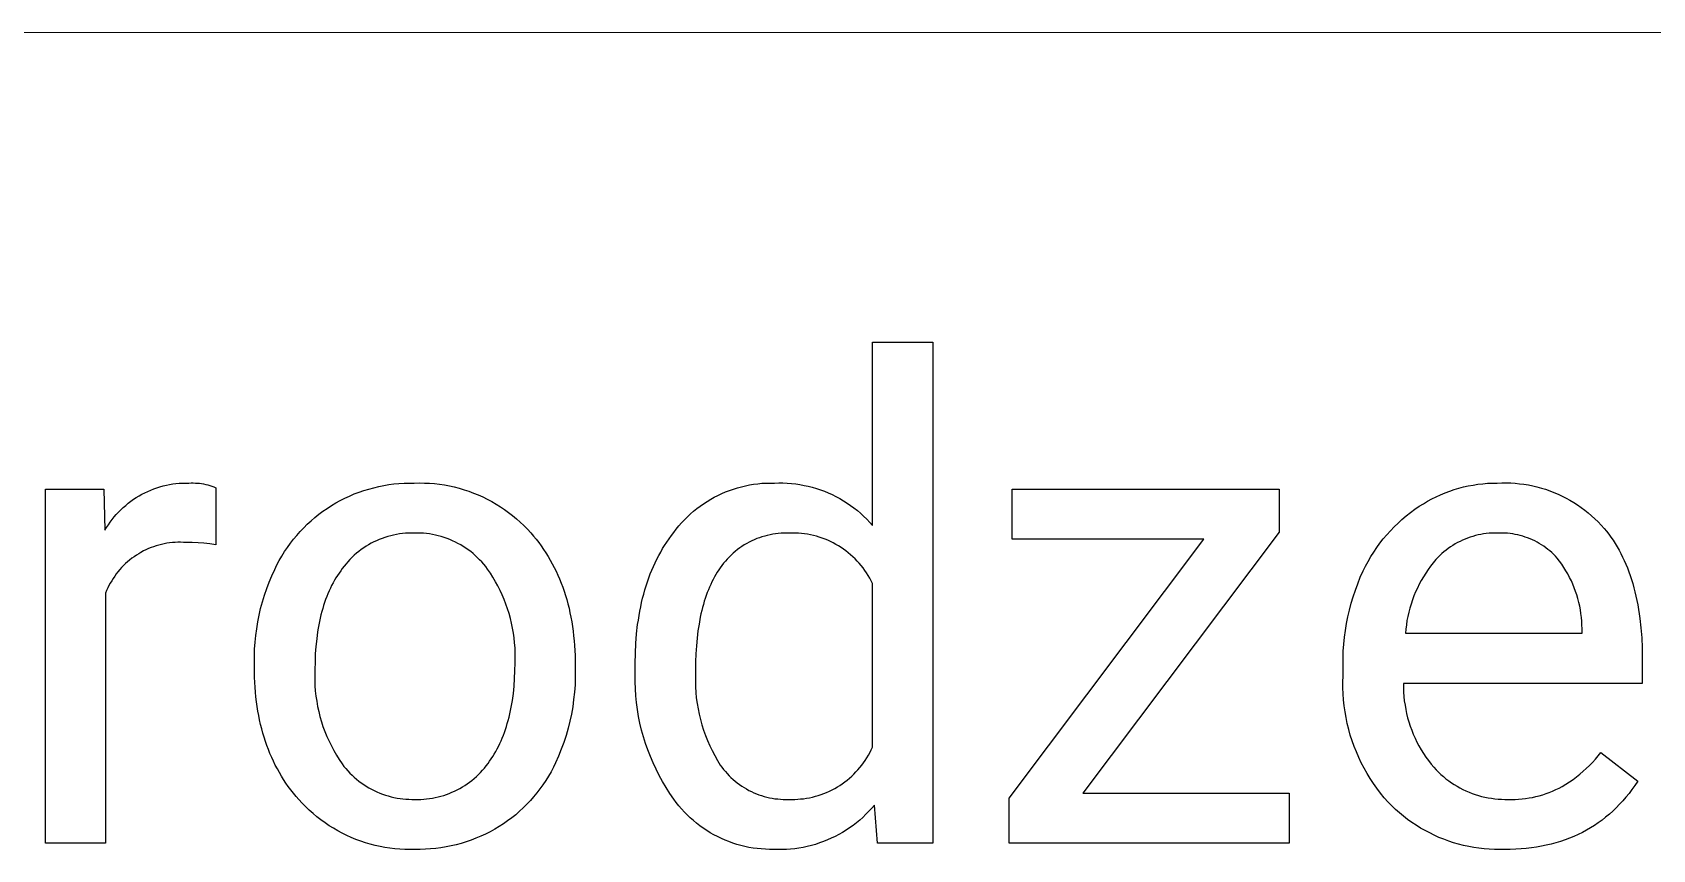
# Model space of a CAD drawing. Header units: millimetres. Extents: x -1519 to 3497, y -297 to 3208.
# Drawn here: x 1895.7 to 2014, y -76 to -16.4 of the extents above; entities that cross this region are included whole.
import ezdxf

# ---------------------------------------------------------------- set-up
doc = ezdxf.new("R2010")
doc.units = ezdxf.units.MM
doc.header["$MEASUREMENT"] = 0
doc.layers.add('Domyślny', color=7, linetype='Continuous', true_color=0x000000)

msp = doc.modelspace()

# ---------------------------------------------------------------- linework, layer by layer
at = {"layer": 'Domyślny', "color": 18, "lineweight": 15, "true_color": 0x000000}
msp.add_line((1601.48, -16.36), (3497.13, -16.36), dxfattribs=at)
at = {"layer": 'Domyślny'}
for p, q in [((1957.04, -52.35), (1957.04, -38.96)), ((1957.04, -38.96), (1961.44, -38.96)), ((1961.44, -38.96), (1961.44, -75.54)), ((1904.6, -49.68), (1904.83, -49.6)), ((1904.83, -49.6), (1905.05, -49.52)), ((1905.05, -49.52), (1905.28, -49.46)), ((1905.28, -49.46), (1905.52, -49.41)), ((1905.52, -49.41), (1905.75, -49.36)), ((1905.75, -49.36), (1905.99, -49.32)), ((1905.99, -49.32), (1906.22, -49.29)), ((1906.22, -49.29), (1906.46, -49.27)), ((1906.46, -49.27), (1906.7, -49.25)), ((1906.7, -49.25), (1906.94, -49.25)), ((1906.94, -49.25), (1907.17, -49.25)), ((1907.17, -49.25), (1907.33, -49.24)), ((1907.33, -49.24), (1907.48, -49.24)), ((1907.48, -49.24), (1907.64, -49.25)), ((1907.64, -49.25), (1907.79, -49.26)), ((1907.79, -49.26), (1907.94, -49.27)), ((1907.94, -49.27), (1908.09, -49.29)), ((1908.09, -49.29), (1908.24, -49.32)), ((1908.24, -49.32), (1908.4, -49.35)), ((1908.4, -49.35), (1908.54, -49.39)), ((1908.54, -49.39), (1908.69, -49.43)), ((1908.69, -49.43), (1908.84, -49.48)), ((1908.84, -49.48), (1908.98, -49.53)), ((1908.98, -49.53), (1909.13, -49.59)), ((1909.13, -49.59), (1909.13, -53.76)), ((1920.29, -49.69), (1920.65, -49.59)), ((1920.65, -49.59), (1921.02, -49.51)), ((1921.02, -49.51), (1921.38, -49.43)), ((1921.38, -49.43), (1921.75, -49.37)), ((1921.75, -49.37), (1922.12, -49.32)), ((1922.12, -49.32), (1922.49, -49.28)), ((1922.49, -49.28), (1922.87, -49.26)), ((1922.87, -49.26), (1923.24, -49.25)), ((1923.24, -49.25), (1923.61, -49.25)), ((1923.61, -49.25), (1923.98, -49.24)), ((1923.98, -49.24), (1924.35, -49.25)), ((1924.35, -49.25), (1924.72, -49.26)), ((1924.72, -49.26), (1925.08, -49.29)), ((1925.08, -49.29), (1925.45, -49.34)), ((1925.45, -49.34), (1925.81, -49.39)), ((1925.81, -49.39), (1926.17, -49.46)), ((1926.17, -49.46), (1926.53, -49.54)), ((1926.53, -49.54), (1926.89, -49.63)), ((1926.89, -49.63), (1927.24, -49.74)), ((1946.9, -49.69), (1947.19, -49.6)), ((1947.19, -49.6), (1947.48, -49.52)), ((1947.48, -49.52), (1947.78, -49.45)), ((1947.78, -49.45), (1948.07, -49.39)), ((1948.07, -49.39), (1948.37, -49.34)), ((1948.37, -49.34), (1948.67, -49.3)), ((1948.67, -49.3), (1948.98, -49.27)), ((1948.98, -49.27), (1949.28, -49.25)), ((1949.28, -49.25), (1949.58, -49.25)), ((1949.58, -49.25), (1949.89, -49.25)), ((1949.89, -49.25), (1950.2, -49.24)), ((1950.2, -49.24), (1950.51, -49.24)), ((1950.51, -49.24), (1950.82, -49.25)), ((1950.82, -49.25), (1951.13, -49.28)), ((1951.13, -49.28), (1951.44, -49.31)), ((1951.44, -49.31), (1951.74, -49.36)), ((1951.74, -49.36), (1952.05, -49.42)), ((1952.05, -49.42), (1952.35, -49.48)), ((1952.35, -49.48), (1952.65, -49.56)), ((1952.65, -49.56), (1952.95, -49.65)), ((1952.95, -49.65), (1953.25, -49.75)), ((1999.49, -49.73), (1999.83, -49.63)), ((1999.83, -49.63), (2000.17, -49.54)), ((2000.17, -49.54), (2000.52, -49.46)), ((2000.52, -49.46), (2000.87, -49.4)), ((2000.87, -49.4), (2001.22, -49.34)), ((2001.22, -49.34), (2001.57, -49.3)), ((2001.57, -49.3), (2001.92, -49.27)), ((2001.92, -49.27), (2002.28, -49.25)), ((2002.28, -49.25), (2002.63, -49.25)), ((2002.63, -49.25), (2002.96, -49.24)), ((2002.96, -49.24), (2003.28, -49.23)), ((2003.28, -49.23), (2003.61, -49.24)), ((2003.61, -49.24), (2003.93, -49.26)), ((2003.93, -49.26), (2004.25, -49.3)), ((2004.25, -49.3), (2004.58, -49.34)), ((2004.58, -49.34), (2004.9, -49.39)), ((2004.9, -49.39), (2005.22, -49.46)), ((2005.22, -49.46), (2005.53, -49.53)), ((2005.53, -49.53), (2005.85, -49.62)), ((2005.85, -49.62), (2006.16, -49.71)), ((1896.69, -75.54), (1896.69, -49.7)), ((1896.69, -49.7), (1900.97, -49.7)), ((1900.97, -49.7), (1901.04, -52.7)), ((1902.56, -50.88), (1902.74, -50.73)), ((1902.74, -50.73), (1902.93, -50.58)), ((1902.93, -50.58), (1903.12, -50.44)), ((1903.12, -50.44), (1903.32, -50.31)), ((1903.32, -50.31), (1903.53, -50.19)), ((1903.53, -50.19), (1903.73, -50.07)), ((1903.73, -50.07), (1903.95, -49.96)), ((1903.95, -49.96), (1904.16, -49.86)), ((1904.16, -49.86), (1904.38, -49.76)), ((1904.38, -49.76), (1904.6, -49.68)), ((1917.56, -50.89), (1917.88, -50.7)), ((1917.88, -50.7), (1918.21, -50.52)), ((1918.21, -50.52), (1918.55, -50.36)), ((1918.55, -50.36), (1918.89, -50.2)), ((1918.89, -50.2), (1919.23, -50.05)), ((1919.23, -50.05), (1919.58, -49.92)), ((1919.58, -49.92), (1919.93, -49.8)), ((1919.93, -49.8), (1920.29, -49.69)), ((1927.24, -49.74), (1927.59, -49.85)), ((1927.59, -49.85), (1927.93, -49.98)), ((1927.93, -49.98), (1928.27, -50.12)), ((1928.27, -50.12), (1928.61, -50.27)), ((1928.61, -50.27), (1928.94, -50.43)), ((1928.94, -50.43), (1929.26, -50.6)), ((1929.26, -50.6), (1929.58, -50.79)), ((1929.58, -50.79), (1929.89, -50.98)), ((1944.47, -50.94), (1944.72, -50.76)), ((1944.72, -50.76), (1944.98, -50.6)), ((1944.98, -50.6), (1945.24, -50.44)), ((1945.24, -50.44), (1945.5, -50.29)), ((1945.5, -50.29), (1945.77, -50.15)), ((1945.77, -50.15), (1946.05, -50.02)), ((1946.05, -50.02), (1946.33, -49.9)), ((1946.33, -49.9), (1946.61, -49.79)), ((1946.61, -49.79), (1946.9, -49.69)), ((1953.25, -49.75), (1953.54, -49.85)), ((1953.54, -49.85), (1953.82, -49.97)), ((1953.82, -49.97), (1954.11, -50.1)), ((1954.11, -50.1), (1954.38, -50.24)), ((1954.38, -50.24), (1954.66, -50.39)), ((1954.66, -50.39), (1954.92, -50.54)), ((1954.92, -50.54), (1955.19, -50.71)), ((1955.19, -50.71), (1955.44, -50.89)), ((1967.23, -53.36), (1967.23, -49.7)), ((1967.23, -49.7), (1986.73, -49.7)), ((1986.73, -49.7), (1986.73, -52.84)), ((1996.94, -50.95), (1997.24, -50.76)), ((1997.24, -50.76), (1997.55, -50.58)), ((1997.55, -50.58), (1997.86, -50.41)), ((1997.86, -50.41), (1998.17, -50.25)), ((1998.17, -50.25), (1998.5, -50.11)), ((1998.5, -50.11), (1998.82, -49.97)), ((1998.82, -49.97), (1999.16, -49.84)), ((1999.16, -49.84), (1999.49, -49.73)), ((2006.16, -49.71), (2006.46, -49.82)), ((2006.46, -49.82), (2006.77, -49.94)), ((2006.77, -49.94), (2007.07, -50.06)), ((2007.07, -50.06), (2007.36, -50.2)), ((2007.36, -50.2), (2007.65, -50.35)), ((2007.65, -50.35), (2007.93, -50.5)), ((2007.93, -50.5), (2008.21, -50.67)), ((2008.21, -50.67), (2008.49, -50.85)), ((1901.43, -52.1), (1901.57, -51.91)), ((1901.57, -51.91), (1901.72, -51.72)), ((1901.72, -51.72), (1901.87, -51.54)), ((1901.87, -51.54), (1902.04, -51.37)), ((1902.04, -51.37), (1902.2, -51.2)), ((1902.2, -51.2), (1902.38, -51.03)), ((1902.38, -51.03), (1902.56, -50.88)), ((1915.8, -52.26), (1916.08, -52.01)), ((1916.08, -52.01), (1916.36, -51.77)), ((1916.36, -51.77), (1916.65, -51.53)), ((1916.65, -51.53), (1916.95, -51.31)), ((1916.95, -51.31), (1917.25, -51.1)), ((1917.25, -51.1), (1917.56, -50.89)), ((1929.89, -50.98), (1930.2, -51.19)), ((1930.2, -51.19), (1930.49, -51.4)), ((1930.49, -51.4), (1930.78, -51.63)), ((1930.78, -51.63), (1931.07, -51.86)), ((1931.07, -51.86), (1931.34, -52.11)), ((1943.12, -52.15), (1943.32, -51.93)), ((1943.32, -51.93), (1943.54, -51.72)), ((1943.54, -51.72), (1943.76, -51.51)), ((1943.76, -51.51), (1943.99, -51.31)), ((1943.99, -51.31), (1944.23, -51.12)), ((1944.23, -51.12), (1944.47, -50.94)), ((1955.44, -50.89), (1955.69, -51.07)), ((1955.69, -51.07), (1955.94, -51.26)), ((1955.94, -51.26), (1956.17, -51.46)), ((1956.17, -51.46), (1956.4, -51.67)), ((1956.4, -51.67), (1956.62, -51.89)), ((1956.62, -51.89), (1956.84, -52.12)), ((1995.39, -52.17), (1995.68, -51.91)), ((1995.68, -51.91), (1995.98, -51.65)), ((1995.98, -51.65), (1996.29, -51.41)), ((1996.29, -51.41), (1996.61, -51.17)), ((1996.61, -51.17), (1996.94, -50.95)), ((2008.49, -50.85), (2008.75, -51.03)), ((2008.75, -51.03), (2009.02, -51.22)), ((2009.02, -51.22), (2009.27, -51.43)), ((2009.27, -51.43), (2009.52, -51.64)), ((2009.52, -51.64), (2009.76, -51.86)), ((2009.76, -51.86), (2009.99, -52.08)), ((1901.04, -52.7), (1901.16, -52.5)), ((1901.16, -52.5), (1901.29, -52.3)), ((1901.29, -52.3), (1901.43, -52.1)), ((1914.8, -53.36), (1915.04, -53.07)), ((1915.04, -53.07), (1915.28, -52.79)), ((1915.28, -52.79), (1915.54, -52.52)), ((1915.54, -52.52), (1915.8, -52.26)), ((1921.68, -53.16), (1921.47, -53.22)), ((1921.89, -53.1), (1921.68, -53.16)), ((1922.1, -53.05), (1921.89, -53.1)), ((1922.31, -53.01), (1922.1, -53.05)), ((1922.53, -52.97), (1922.31, -53.01)), ((1922.74, -52.94), (1922.53, -52.97)), ((1922.96, -52.92), (1922.74, -52.94)), ((1923.18, -52.91), (1922.96, -52.92)), ((1923.4, -52.9), (1923.18, -52.91)), ((1923.61, -52.91), (1923.4, -52.9)), ((1923.83, -52.9), (1923.61, -52.91)), ((1924.05, -52.91), (1923.83, -52.9)), ((1924.28, -52.92), (1924.05, -52.91)), ((1924.5, -52.94), (1924.28, -52.92)), ((1924.71, -52.97), (1924.5, -52.94)), ((1924.93, -53.01), (1924.71, -52.97)), ((1925.15, -53.05), (1924.93, -53.01)), ((1925.36, -53.1), (1925.15, -53.05)), ((1925.58, -53.16), (1925.36, -53.1)), ((1925.79, -53.22), (1925.58, -53.16)), ((1931.34, -52.11), (1931.61, -52.36)), ((1931.61, -52.36), (1931.86, -52.62)), ((1931.86, -52.62), (1932.11, -52.89)), ((1932.11, -52.89), (1932.31, -53.12)), ((1932.31, -53.12), (1932.51, -53.36)), ((1942.2, -53.32), (1942.37, -53.09)), ((1942.37, -53.09), (1942.54, -52.86)), ((1942.54, -52.86), (1942.72, -52.62)), ((1942.72, -52.62), (1942.92, -52.38)), ((1942.92, -52.38), (1943.12, -52.15)), ((1948.98, -53.18), (1948.79, -53.24)), ((1949.18, -53.12), (1948.98, -53.18)), ((1949.37, -53.07), (1949.18, -53.12)), ((1949.57, -53.02), (1949.37, -53.07)), ((1949.77, -52.98), (1949.57, -53.02)), ((1949.97, -52.95), (1949.77, -52.98)), ((1950.17, -52.93), (1949.97, -52.95)), ((1950.37, -52.91), (1950.17, -52.93)), ((1950.58, -52.9), (1950.37, -52.91)), ((1950.78, -52.9), (1950.58, -52.9)), ((1950.98, -52.91), (1950.78, -52.9)), ((1951.2, -52.9), (1950.98, -52.91)), ((1951.42, -52.9), (1951.2, -52.9)), ((1951.64, -52.92), (1951.42, -52.9)), ((1951.86, -52.93), (1951.64, -52.92)), ((1952.08, -52.96), (1951.86, -52.93)), ((1952.3, -52.99), (1952.08, -52.96)), ((1952.52, -53.03), (1952.3, -52.99)), ((1952.73, -53.08), (1952.52, -53.03)), ((1952.95, -53.14), (1952.73, -53.08)), ((1953.16, -53.2), (1952.95, -53.14)), ((1956.84, -52.12), (1957.04, -52.35)), ((1986.73, -52.84), (1972.39, -71.88)), ((1994.31, -53.33), (1994.57, -53.03)), ((1994.57, -53.03), (1994.83, -52.73)), ((1994.83, -52.73), (1995.1, -52.45)), ((1995.1, -52.45), (1995.39, -52.17)), ((2000.85, -53.15), (2000.66, -53.21)), ((2001.04, -53.09), (2000.85, -53.15)), ((2001.24, -53.04), (2001.04, -53.09)), ((2001.44, -53), (2001.24, -53.04)), ((2001.63, -52.97), (2001.44, -53)), ((2001.83, -52.94), (2001.63, -52.97)), ((2002.03, -52.92), (2001.83, -52.94)), ((2002.23, -52.91), (2002.03, -52.92)), ((2002.43, -52.9), (2002.23, -52.91)), ((2002.63, -52.91), (2002.43, -52.9)), ((2002.82, -52.9), (2002.63, -52.91)), ((2003.01, -52.9), (2002.82, -52.9)), ((2003.2, -52.91), (2003.01, -52.9)), ((2003.39, -52.92), (2003.2, -52.91)), ((2003.57, -52.94), (2003.39, -52.92)), ((2003.76, -52.97), (2003.57, -52.94)), ((2003.95, -53), (2003.76, -52.97)), ((2004.13, -53.04), (2003.95, -53)), ((2004.31, -53.09), (2004.13, -53.04)), ((2004.49, -53.14), (2004.31, -53.09)), ((2004.67, -53.19), (2004.49, -53.14)), ((2004.85, -53.26), (2004.67, -53.19)), ((2009.99, -52.08), (2010.22, -52.32)), ((2010.22, -52.32), (2010.43, -52.56)), ((2010.43, -52.56), (2010.6, -52.77)), ((2010.6, -52.77), (2010.77, -52.99)), ((2010.77, -52.99), (2010.93, -53.21)), ((1903.67, -54.31), (1903.5, -54.41)), ((1903.85, -54.21), (1903.67, -54.31)), ((1904.03, -54.12), (1903.85, -54.21)), ((1904.21, -54.04), (1904.03, -54.12)), ((1904.4, -53.96), (1904.21, -54.04)), ((1904.59, -53.9), (1904.4, -53.96)), ((1904.78, -53.83), (1904.59, -53.9)), ((1904.97, -53.78), (1904.78, -53.83)), ((1905.17, -53.73), (1904.97, -53.78)), ((1905.36, -53.68), (1905.17, -53.73)), ((1905.56, -53.65), (1905.36, -53.68)), ((1905.76, -53.62), (1905.56, -53.65)), ((1905.96, -53.6), (1905.76, -53.62)), ((1906.16, -53.58), (1905.96, -53.6)), ((1906.36, -53.57), (1906.16, -53.58)), ((1906.56, -53.57), (1906.36, -53.57)), ((1906.76, -53.58), (1906.56, -53.57)), ((1906.96, -53.59), (1906.76, -53.58)), ((1907.4, -53.6), (1906.96, -53.59)), ((1907.83, -53.61), (1907.4, -53.6)), ((1908.26, -53.65), (1907.83, -53.61)), ((1908.69, -53.7), (1908.26, -53.65)), ((1909.13, -53.76), (1908.69, -53.7)), ((1913.95, -54.58), (1914.15, -54.26)), ((1914.15, -54.26), (1914.35, -53.96)), ((1914.35, -53.96), (1914.57, -53.65)), ((1914.57, -53.65), (1914.8, -53.36)), ((1919.57, -54.25), (1919.4, -54.38)), ((1919.74, -54.11), (1919.57, -54.25)), ((1919.92, -53.99), (1919.74, -54.11)), ((1920.1, -53.87), (1919.92, -53.99)), ((1920.28, -53.76), (1920.1, -53.87)), ((1920.47, -53.65), (1920.28, -53.76)), ((1920.67, -53.55), (1920.47, -53.65)), ((1920.86, -53.46), (1920.67, -53.55)), ((1921.06, -53.37), (1920.86, -53.46)), ((1921.27, -53.3), (1921.06, -53.37)), ((1921.47, -53.22), (1921.27, -53.3)), ((1926, -53.3), (1925.79, -53.22)), ((1926.2, -53.38), (1926, -53.3)), ((1926.41, -53.46), (1926.2, -53.38)), ((1926.61, -53.56), (1926.41, -53.46)), ((1926.8, -53.66), (1926.61, -53.56)), ((1927, -53.77), (1926.8, -53.66)), ((1927.18, -53.88), (1927, -53.77)), ((1927.37, -54), (1927.18, -53.88)), ((1927.55, -54.13), (1927.37, -54)), ((1927.73, -54.26), (1927.55, -54.13)), ((1927.9, -54.4), (1927.73, -54.26)), ((1932.51, -53.36), (1932.69, -53.6)), ((1932.69, -53.6), (1932.87, -53.84)), ((1932.87, -53.84), (1933.05, -54.09)), ((1933.05, -54.09), (1933.22, -54.35)), ((1933.22, -54.35), (1933.38, -54.61)), ((1941.45, -54.55), (1941.59, -54.29)), ((1941.59, -54.29), (1941.73, -54.04)), ((1941.73, -54.04), (1941.88, -53.8)), ((1941.88, -53.8), (1942.04, -53.56)), ((1942.04, -53.56), (1942.2, -53.32)), ((1946.88, -54.37), (1946.73, -54.51)), ((1947.03, -54.24), (1946.88, -54.37)), ((1947.19, -54.11), (1947.03, -54.24)), ((1947.36, -53.99), (1947.19, -54.11)), ((1947.52, -53.88), (1947.36, -53.99)), ((1947.69, -53.77), (1947.52, -53.88)), ((1947.87, -53.66), (1947.69, -53.77)), ((1948.05, -53.57), (1947.87, -53.66)), ((1948.23, -53.48), (1948.05, -53.57)), ((1948.41, -53.39), (1948.23, -53.48)), ((1948.6, -53.31), (1948.41, -53.39)), ((1948.79, -53.24), (1948.6, -53.31)), ((1953.37, -53.27), (1953.16, -53.2)), ((1953.58, -53.35), (1953.37, -53.27)), ((1953.78, -53.43), (1953.58, -53.35)), ((1953.98, -53.52), (1953.78, -53.43)), ((1954.18, -53.62), (1953.98, -53.52)), ((1954.37, -53.73), (1954.18, -53.62)), ((1954.56, -53.84), (1954.37, -53.73)), ((1954.75, -53.96), (1954.56, -53.84)), ((1954.93, -54.08), (1954.75, -53.96)), ((1955.11, -54.21), (1954.93, -54.08)), ((1955.28, -54.35), (1955.11, -54.21)), ((1955.45, -54.49), (1955.28, -54.35)), ((1967.02, -72.24), (1981.21, -53.36)), ((1981.21, -53.36), (1967.23, -53.36)), ((1993.41, -54.62), (1993.62, -54.29)), ((1993.62, -54.29), (1993.84, -53.96)), ((1993.84, -53.96), (1994.07, -53.64)), ((1994.07, -53.64), (1994.31, -53.33)), ((1998.74, -54.27), (1998.59, -54.4)), ((1998.9, -54.15), (1998.74, -54.27)), ((1999.06, -54.03), (1998.9, -54.15)), ((1999.22, -53.91), (1999.06, -54.03)), ((1999.39, -53.8), (1999.22, -53.91)), ((1999.56, -53.7), (1999.39, -53.8)), ((1999.74, -53.6), (1999.56, -53.7)), ((1999.92, -53.51), (1999.74, -53.6)), ((2000.1, -53.42), (1999.92, -53.51)), ((2000.28, -53.34), (2000.1, -53.42)), ((2000.47, -53.27), (2000.28, -53.34)), ((2000.66, -53.21), (2000.47, -53.27)), ((2005.03, -53.33), (2004.85, -53.26)), ((2005.2, -53.4), (2005.03, -53.33)), ((2005.37, -53.48), (2005.2, -53.4)), ((2005.54, -53.57), (2005.37, -53.48)), ((2005.7, -53.66), (2005.54, -53.57)), ((2005.86, -53.76), (2005.7, -53.66)), ((2006.02, -53.87), (2005.86, -53.76)), ((2006.17, -53.98), (2006.02, -53.87)), ((2006.32, -54.09), (2006.17, -53.98)), ((2006.47, -54.21), (2006.32, -54.09)), ((2006.61, -54.33), (2006.47, -54.21)), ((2006.75, -54.46), (2006.61, -54.33)), ((2010.93, -53.21), (2011.08, -53.43)), ((2011.08, -53.43), (2011.23, -53.67)), ((2011.23, -53.67), (2011.38, -53.9)), ((2011.38, -53.9), (2011.52, -54.15)), ((2011.52, -54.15), (2011.65, -54.4)), ((1902.25, -55.42), (1902.12, -55.57)), ((1902.39, -55.27), (1902.25, -55.42)), ((1902.54, -55.13), (1902.39, -55.27)), ((1902.69, -55), (1902.54, -55.13)), ((1902.84, -54.87), (1902.69, -55)), ((1903, -54.74), (1902.84, -54.87)), ((1903.16, -54.63), (1903, -54.74)), ((1903.33, -54.51), (1903.16, -54.63)), ((1903.5, -54.41), (1903.33, -54.51)), ((1913.43, -55.56), (1913.59, -55.23)), ((1913.59, -55.23), (1913.76, -54.9)), ((1913.76, -54.9), (1913.95, -54.58)), ((1918.36, -55.49), (1918.24, -55.65)), ((1918.49, -55.32), (1918.36, -55.49)), ((1918.63, -55.15), (1918.49, -55.32)), ((1918.77, -54.99), (1918.63, -55.15)), ((1918.92, -54.83), (1918.77, -54.99)), ((1919.07, -54.67), (1918.92, -54.83)), ((1919.23, -54.52), (1919.07, -54.67)), ((1919.4, -54.38), (1919.23, -54.52)), ((1928.06, -54.54), (1927.9, -54.4)), ((1928.23, -54.7), (1928.06, -54.54)), ((1928.38, -54.85), (1928.23, -54.7)), ((1928.53, -55.01), (1928.38, -54.85)), ((1928.68, -55.18), (1928.53, -55.01)), ((1928.82, -55.35), (1928.68, -55.18)), ((1928.95, -55.53), (1928.82, -55.35)), ((1929.16, -55.83), (1928.95, -55.53)), ((1933.38, -54.61), (1933.53, -54.87)), ((1933.53, -54.87), (1933.68, -55.14)), ((1933.68, -55.14), (1933.82, -55.41)), ((1933.82, -55.41), (1933.96, -55.69)), ((1940.94, -55.62), (1941.06, -55.34)), ((1941.06, -55.34), (1941.18, -55.07)), ((1941.18, -55.07), (1941.31, -54.81)), ((1941.31, -54.81), (1941.45, -54.55)), ((1945.94, -55.43), (1945.83, -55.59)), ((1946.06, -55.27), (1945.94, -55.43)), ((1946.18, -55.1), (1946.06, -55.27)), ((1946.31, -54.95), (1946.18, -55.1)), ((1946.45, -54.8), (1946.31, -54.95)), ((1946.59, -54.65), (1946.45, -54.8)), ((1946.73, -54.51), (1946.59, -54.65)), ((1955.62, -54.64), (1955.45, -54.49)), ((1955.78, -54.79), (1955.62, -54.64)), ((1955.93, -54.95), (1955.78, -54.79)), ((1956.08, -55.11), (1955.93, -54.95)), ((1956.22, -55.28), (1956.08, -55.11)), ((1956.36, -55.45), (1956.22, -55.28)), ((1956.49, -55.63), (1956.36, -55.45)), ((1992.85, -55.67), (1993.02, -55.32)), ((1993.02, -55.32), (1993.21, -54.97)), ((1993.21, -54.97), (1993.41, -54.62)), ((1997.77, -55.32), (1997.59, -55.57)), ((1997.96, -55.07), (1997.77, -55.32)), ((1998.16, -54.83), (1997.96, -55.07)), ((1998.3, -54.68), (1998.16, -54.83)), ((1998.44, -54.54), (1998.3, -54.68)), ((1998.59, -54.4), (1998.44, -54.54)), ((2006.88, -54.6), (2006.75, -54.46)), ((2007.01, -54.73), (2006.88, -54.6)), ((2007.18, -54.95), (2007.01, -54.73)), ((2007.34, -55.18), (2007.18, -54.95)), ((2007.5, -55.41), (2007.34, -55.18)), ((2007.64, -55.65), (2007.5, -55.41)), ((2011.65, -54.4), (2011.78, -54.65)), ((2011.78, -54.65), (2011.9, -54.91)), ((2011.9, -54.91), (2012.02, -55.18)), ((2012.02, -55.18), (2012.13, -55.45)), ((2012.13, -55.45), (2012.23, -55.72)), ((1901.33, -56.73), (1901.25, -56.91)), ((1901.43, -56.55), (1901.33, -56.73)), ((1901.53, -56.38), (1901.43, -56.55)), ((1901.64, -56.21), (1901.53, -56.38)), ((1901.75, -56.04), (1901.64, -56.21)), ((1901.87, -55.88), (1901.75, -56.04)), ((1901.99, -55.72), (1901.87, -55.88)), ((1902.12, -55.57), (1901.99, -55.72)), ((1912.84, -56.96), (1913.02, -56.49)), ((1913.02, -56.49), (1913.22, -56.02)), ((1913.22, -56.02), (1913.43, -55.56)), ((1917.58, -56.73), (1917.49, -56.92)), ((1917.68, -56.54), (1917.58, -56.73)), ((1917.78, -56.35), (1917.68, -56.54)), ((1917.89, -56.17), (1917.78, -56.35)), ((1918, -56), (1917.89, -56.17)), ((1918.12, -55.82), (1918, -56)), ((1918.24, -55.65), (1918.12, -55.82)), ((1929.35, -56.13), (1929.16, -55.83)), ((1929.54, -56.45), (1929.35, -56.13)), ((1929.71, -56.76), (1929.54, -56.45)), ((1933.96, -55.69), (1934.09, -55.97)), ((1934.09, -55.97), (1934.21, -56.25)), ((1934.21, -56.25), (1934.33, -56.55)), ((1934.33, -56.55), (1934.44, -56.84)), ((1940.53, -56.76), (1940.62, -56.46)), ((1940.62, -56.46), (1940.72, -56.18)), ((1940.72, -56.18), (1940.83, -55.89)), ((1940.83, -55.89), (1940.94, -55.62)), ((1945.24, -56.65), (1945.15, -56.84)), ((1945.33, -56.46), (1945.24, -56.65)), ((1945.42, -56.28), (1945.33, -56.46)), ((1945.52, -56.1), (1945.42, -56.28)), ((1945.62, -55.93), (1945.52, -56.1)), ((1945.72, -55.76), (1945.62, -55.93)), ((1945.83, -55.59), (1945.72, -55.76)), ((1956.61, -55.81), (1956.49, -55.63)), ((1956.73, -56), (1956.61, -55.81)), ((1956.84, -56.19), (1956.73, -56)), ((1956.95, -56.39), (1956.84, -56.19)), ((1957.04, -56.58), (1956.95, -56.39)), ((1957.04, -68.54), (1957.04, -56.58)), ((1992.28, -57.07), (1992.45, -56.6)), ((1992.45, -56.6), (1992.64, -56.13)), ((1992.64, -56.13), (1992.85, -55.67)), ((1996.94, -56.64), (1996.8, -56.92)), ((1997.09, -56.36), (1996.94, -56.64)), ((1997.25, -56.09), (1997.09, -56.36)), ((1997.41, -55.83), (1997.25, -56.09)), ((1997.59, -55.57), (1997.41, -55.83)), ((2007.78, -55.89), (2007.64, -55.65)), ((2007.91, -56.14), (2007.78, -55.89)), ((2008.04, -56.39), (2007.91, -56.14)), ((2008.15, -56.64), (2008.04, -56.39)), ((2008.25, -56.9), (2008.15, -56.64)), ((2012.23, -55.72), (2012.33, -56.01)), ((2012.33, -56.01), (2012.43, -56.29)), ((2012.43, -56.29), (2012.52, -56.59)), ((2012.52, -56.59), (2012.6, -56.89)), ((1901.16, -57.09), (1901.09, -57.28)), ((1901.09, -57.28), (1901.09, -75.54)), ((1901.25, -56.91), (1901.16, -57.09)), ((1912.4, -58.4), (1912.53, -57.91)), ((1912.53, -57.91), (1912.68, -57.43)), ((1912.68, -57.43), (1912.84, -56.96)), ((1917.14, -57.74), (1917.07, -57.96)), ((1917.22, -57.53), (1917.14, -57.74)), ((1917.31, -57.33), (1917.22, -57.53)), ((1917.39, -57.12), (1917.31, -57.33)), ((1917.49, -56.92), (1917.39, -57.12)), ((1929.88, -57.09), (1929.71, -56.76)), ((1930.03, -57.42), (1929.88, -57.09)), ((1930.17, -57.75), (1930.03, -57.42)), ((1930.3, -58.09), (1930.17, -57.75)), ((1934.44, -56.84), (1934.55, -57.14)), ((1934.55, -57.14), (1934.64, -57.45)), ((1934.64, -57.45), (1934.74, -57.76)), ((1934.74, -57.76), (1934.82, -58.07)), ((1940.2, -57.97), (1940.27, -57.66)), ((1940.27, -57.66), (1940.35, -57.35)), ((1940.35, -57.35), (1940.43, -57.05)), ((1940.43, -57.05), (1940.53, -56.76)), ((1944.77, -57.88), (1944.71, -58.11)), ((1944.84, -57.67), (1944.77, -57.88)), ((1944.91, -57.45), (1944.84, -57.67)), ((1944.99, -57.25), (1944.91, -57.45)), ((1945.07, -57.04), (1944.99, -57.25)), ((1945.15, -56.84), (1945.07, -57.04)), ((1991.97, -58.03), (1992.12, -57.55)), ((1992.12, -57.55), (1992.28, -57.07)), ((1996.44, -57.78), (1996.34, -58.08)), ((1996.55, -57.49), (1996.44, -57.78)), ((1996.67, -57.2), (1996.55, -57.49)), ((1996.8, -56.92), (1996.67, -57.2)), ((2008.35, -57.16), (2008.25, -56.9)), ((2008.44, -57.42), (2008.35, -57.16)), ((2008.52, -57.69), (2008.44, -57.42)), ((2008.59, -57.96), (2008.52, -57.69)), ((2012.6, -56.89), (2012.68, -57.19)), ((2012.68, -57.19), (2012.75, -57.5)), ((2012.75, -57.5), (2012.82, -57.82)), ((2012.82, -57.82), (2012.88, -58.14)), ((1912.19, -59.38), (1912.29, -58.89)), ((1912.29, -58.89), (1912.4, -58.4)), ((1916.74, -59.11), (1916.69, -59.35)), ((1916.8, -58.87), (1916.74, -59.11)), ((1916.86, -58.63), (1916.8, -58.87)), ((1916.93, -58.41), (1916.86, -58.63)), ((1916.99, -58.18), (1916.93, -58.41)), ((1917.07, -57.96), (1916.99, -58.18)), ((1930.42, -58.43), (1930.3, -58.09)), ((1930.53, -58.78), (1930.42, -58.43)), ((1930.63, -59.13), (1930.53, -58.78)), ((1934.82, -58.07), (1934.9, -58.39)), ((1934.9, -58.39), (1934.97, -58.72)), ((1934.97, -58.72), (1935.04, -59.05)), ((1935.04, -59.05), (1935.1, -59.38)), ((1939.96, -59.25), (1940.01, -58.92)), ((1940.01, -58.92), (1940.06, -58.6)), ((1940.06, -58.6), (1940.13, -58.28)), ((1940.13, -58.28), (1940.2, -57.97)), ((1944.48, -59.04), (1944.39, -59.54)), ((1944.53, -58.8), (1944.48, -59.04)), ((1944.59, -58.56), (1944.53, -58.8)), ((1944.64, -58.33), (1944.59, -58.56)), ((1944.71, -58.11), (1944.64, -58.33)), ((1991.63, -59.51), (1991.73, -59.01)), ((1991.73, -59.01), (1991.84, -58.52)), ((1991.84, -58.52), (1991.97, -58.03)), ((1996.1, -58.98), (1996.04, -59.29)), ((1996.17, -58.68), (1996.1, -58.98)), ((1996.25, -58.38), (1996.17, -58.68)), ((1996.34, -58.08), (1996.25, -58.38)), ((2008.65, -58.23), (2008.59, -57.96)), ((2008.7, -58.51), (2008.65, -58.23)), ((2008.74, -58.78), (2008.7, -58.51)), ((2008.77, -59.06), (2008.74, -58.78)), ((2008.8, -59.34), (2008.77, -59.06)), ((2012.88, -58.14), (2012.94, -58.47)), ((2012.94, -58.47), (2012.99, -58.8)), ((2012.99, -58.8), (2013.04, -59.14)), ((1912.04, -60.37), (1912.11, -59.88)), ((1912.11, -59.88), (1912.19, -59.38)), ((1916.56, -60.1), (1916.49, -60.62)), ((1916.6, -59.85), (1916.56, -60.1)), ((1916.64, -59.59), (1916.6, -59.85)), ((1916.69, -59.35), (1916.64, -59.59)), ((1930.71, -59.48), (1930.63, -59.13)), ((1930.78, -59.84), (1930.71, -59.48)), ((1930.84, -60.2), (1930.78, -59.84)), ((1930.89, -60.56), (1930.84, -60.2)), ((1935.1, -59.38), (1935.15, -59.72)), ((1935.15, -59.72), (1935.2, -60.06)), ((1935.2, -60.06), (1935.24, -60.41)), ((1939.78, -60.96), (1939.83, -60.26)), ((1939.83, -60.26), (1939.91, -59.58)), ((1939.91, -59.58), (1939.96, -59.25)), ((1944.31, -60.05), (1944.25, -60.58)), ((1944.39, -59.54), (1944.31, -60.05)), ((1991.48, -60.51), (1991.55, -60.01)), ((1991.55, -60.01), (1991.63, -59.51)), ((1995.96, -59.91), (1995.93, -60.22)), ((1995.93, -60.22), (2008.82, -60.22)), ((1996, -59.6), (1995.96, -59.91)), ((1996.04, -59.29), (1996, -59.6)), ((2008.81, -59.61), (2008.8, -59.34)), ((2008.82, -59.89), (2008.81, -59.61)), ((2008.82, -60.22), (2008.82, -59.89)), ((2013.04, -59.14), (2013.11, -59.83)), ((2013.11, -59.83), (2013.17, -60.54)), ((1911.94, -61.88), (1911.96, -61.38)), ((1911.96, -61.38), (1911.99, -60.87)), ((1911.99, -60.87), (1912.04, -60.37)), ((1916.43, -61.17), (1916.39, -61.72)), ((1916.49, -60.62), (1916.43, -61.17)), ((1930.93, -60.92), (1930.89, -60.56)), ((1930.96, -61.28), (1930.93, -60.92)), ((1930.97, -61.64), (1930.96, -61.28)), ((1935.24, -60.41), (1935.28, -60.76)), ((1935.28, -60.76), (1935.31, -61.12)), ((1935.31, -61.12), (1935.33, -61.48)), ((1939.74, -61.67), (1939.78, -60.96)), ((1944.2, -61.14), (1944.16, -61.71)), ((1944.25, -60.58), (1944.2, -61.14)), ((1991.4, -61.51), (1991.44, -61.01)), ((1991.44, -61.01), (1991.48, -60.51)), ((2013.17, -60.54), (2013.2, -61.28)), ((2013.2, -61.28), (2013.21, -62.04)), ((1911.94, -62.38), (1911.94, -61.88)), ((1911.94, -62.69), (1911.94, -62.38)), ((1916.37, -62.3), (1916.36, -62.89)), ((1916.39, -61.72), (1916.37, -62.3)), ((1930.95, -62.95), (1930.96, -62.37)), ((1930.96, -62.37), (1930.97, -62.01)), ((1930.97, -62.01), (1930.97, -61.64)), ((1935.33, -61.48), (1935.35, -61.85)), ((1935.35, -61.85), (1935.36, -62.6)), ((1935.36, -62.6), (1935.36, -62.91)), ((1939.73, -62.41), (1939.74, -61.67)), ((1939.73, -62.74), (1939.73, -62.41)), ((1944.14, -62.3), (1944.13, -62.91)), ((1944.16, -61.71), (1944.14, -62.3)), ((1991.39, -62.02), (1991.4, -61.51)), ((1991.39, -62.52), (1991.39, -62.02)), ((1991.39, -63.34), (1991.39, -62.52)), ((2013.21, -62.04), (2013.21, -63.88)), ((1911.95, -63.43), (1911.94, -62.69)), ((1911.97, -63.8), (1911.95, -63.43)), ((1911.99, -64.16), (1911.97, -63.8)), ((1916.36, -62.89), (1916.35, -63.27)), ((1916.35, -63.27), (1916.35, -63.66)), ((1916.35, -63.66), (1916.36, -64.04)), ((1930.89, -64.07), (1930.93, -63.52)), ((1930.93, -63.52), (1930.95, -62.95)), ((1935.36, -63.44), (1935.34, -63.98)), ((1935.36, -62.91), (1935.36, -63.44)), ((1939.72, -63.25), (1939.73, -62.74)), ((1939.72, -63.76), (1939.72, -63.25)), ((1939.74, -64.26), (1939.72, -63.76)), ((1944.13, -62.91), (1944.12, -63.31)), ((1944.12, -63.31), (1944.12, -63.72)), ((1944.12, -63.72), (1944.13, -64.12)), ((1991.37, -63.77), (1991.39, -63.34)), ((1991.37, -64.21), (1991.37, -63.77)), ((1912.02, -64.51), (1911.99, -64.16)), ((1912.05, -64.86), (1912.02, -64.51)), ((1912.1, -65.21), (1912.05, -64.86)), ((1916.36, -64.04), (1916.39, -64.42)), ((1916.39, -64.42), (1916.43, -64.8)), ((1916.43, -64.8), (1916.49, -65.18)), ((1930.77, -65.12), (1930.84, -64.6)), ((1930.84, -64.6), (1930.89, -64.07)), ((1935.3, -64.51), (1935.24, -65.05)), ((1935.34, -63.98), (1935.3, -64.51)), ((1939.77, -64.77), (1939.74, -64.26)), ((1939.83, -65.28), (1939.77, -64.77)), ((1944.13, -64.12), (1944.15, -64.53)), ((1944.15, -64.53), (1944.19, -64.93)), ((1944.19, -64.93), (1944.25, -65.33)), ((1991.39, -64.64), (1991.37, -64.21)), ((1991.42, -65.08), (1991.39, -64.64)), ((1995.78, -63.88), (1995.78, -64.2)), ((1995.78, -64.2), (1995.8, -64.51)), ((2013.21, -63.88), (1995.78, -63.88)), ((1995.8, -64.51), (1995.82, -64.83)), ((1995.82, -64.83), (1995.85, -65.14)), ((1912.14, -65.55), (1912.1, -65.21)), ((1912.2, -65.89), (1912.14, -65.55)), ((1912.26, -66.22), (1912.2, -65.89)), ((1916.49, -65.18), (1916.56, -65.56)), ((1916.56, -65.56), (1916.64, -65.93)), ((1916.64, -65.93), (1916.73, -66.3)), ((1930.53, -66.34), (1930.58, -66.1)), ((1930.58, -66.1), (1930.63, -65.86)), ((1930.63, -65.86), (1930.68, -65.62)), ((1930.68, -65.62), (1930.73, -65.37)), ((1930.73, -65.37), (1930.77, -65.12)), ((1935.08, -66.11), (1934.96, -66.63)), ((1935.17, -65.58), (1935.08, -66.11)), ((1935.24, -65.05), (1935.17, -65.58)), ((1939.9, -65.78), (1939.83, -65.28)), ((1939.98, -66.28), (1939.9, -65.78)), ((1944.25, -65.33), (1944.32, -65.73)), ((1944.32, -65.73), (1944.4, -66.12)), ((1944.4, -66.12), (1944.49, -66.52)), ((1991.47, -65.51), (1991.42, -65.08)), ((1991.53, -65.94), (1991.47, -65.51)), ((1991.6, -66.37), (1991.53, -65.94)), ((1995.85, -65.14), (1995.9, -65.46)), ((1995.9, -65.46), (1995.95, -65.77)), ((1995.95, -65.77), (1996.02, -66.08)), ((1996.02, -66.08), (1996.09, -66.39)), ((1912.32, -66.54), (1912.26, -66.22)), ((1912.4, -66.87), (1912.32, -66.54)), ((1912.48, -67.18), (1912.4, -66.87)), ((1912.56, -67.5), (1912.48, -67.18)), ((1916.73, -66.3), (1916.84, -66.67)), ((1916.84, -66.67), (1916.95, -67.03)), ((1916.95, -67.03), (1917.09, -67.39)), ((1930.19, -67.45), (1930.26, -67.24)), ((1930.26, -67.24), (1930.34, -67.02)), ((1930.34, -67.02), (1930.4, -66.8)), ((1930.4, -66.8), (1930.47, -66.57)), ((1930.47, -66.57), (1930.53, -66.34)), ((1934.83, -67.15), (1934.69, -67.67)), ((1934.96, -66.63), (1934.83, -67.15)), ((1940.08, -66.78), (1939.98, -66.28)), ((1940.2, -67.28), (1940.08, -66.78)), ((1940.34, -67.77), (1940.2, -67.28)), ((1944.49, -66.52), (1944.6, -66.9)), ((1944.6, -66.9), (1944.72, -67.29)), ((1944.72, -67.29), (1944.86, -67.67)), ((1991.69, -66.8), (1991.6, -66.37)), ((1991.79, -67.23), (1991.69, -66.8)), ((1991.91, -67.65), (1991.79, -67.23)), ((1996.09, -66.39), (1996.18, -66.69)), ((1996.18, -66.69), (1996.28, -67)), ((1996.28, -67), (1996.39, -67.29)), ((1996.39, -67.29), (1996.5, -67.59)), ((1912.65, -67.81), (1912.56, -67.5)), ((1912.75, -68.11), (1912.65, -67.81)), ((1912.86, -68.41), (1912.75, -68.11)), ((1912.97, -68.7), (1912.86, -68.41)), ((1917.09, -67.39), (1917.23, -67.75)), ((1917.23, -67.75), (1917.39, -68.1)), ((1917.39, -68.1), (1917.56, -68.44)), ((1917.56, -68.44), (1917.74, -68.78)), ((1929.66, -68.66), (1929.76, -68.47)), ((1929.76, -68.47), (1929.85, -68.27)), ((1929.85, -68.27), (1929.94, -68.07)), ((1929.94, -68.07), (1930.03, -67.87)), ((1930.03, -67.87), (1930.11, -67.66)), ((1930.11, -67.66), (1930.19, -67.45)), ((1934.52, -68.18), (1934.34, -68.68)), ((1934.69, -67.67), (1934.52, -68.18)), ((1940.49, -68.25), (1940.34, -67.77)), ((1940.66, -68.73), (1940.49, -68.25)), ((1944.86, -67.67), (1945.01, -68.05)), ((1945.01, -68.05), (1945.17, -68.42)), ((1945.17, -68.42), (1945.34, -68.78)), ((1956.95, -68.73), (1957.04, -68.54)), ((1992.04, -68.06), (1991.91, -67.65)), ((1992.19, -68.47), (1992.04, -68.06)), ((1992.35, -68.88), (1992.19, -68.47)), ((1996.5, -67.59), (1996.63, -67.88)), ((1996.63, -67.88), (1996.77, -68.16)), ((1996.77, -68.16), (1996.92, -68.44)), ((1996.92, -68.44), (1997.08, -68.72)), ((1913.08, -68.99), (1912.97, -68.7)), ((1913.21, -69.28), (1913.08, -68.99)), ((1913.34, -69.56), (1913.21, -69.28)), ((1913.47, -69.84), (1913.34, -69.56)), ((1917.74, -68.78), (1917.93, -69.11)), ((1917.93, -69.11), (1918.13, -69.43)), ((1918.13, -69.43), (1918.35, -69.75)), ((1928.86, -69.89), (1928.99, -69.71)), ((1928.99, -69.71), (1929.11, -69.55)), ((1929.11, -69.55), (1929.23, -69.38)), ((1929.23, -69.38), (1929.34, -69.2)), ((1929.34, -69.2), (1929.45, -69.03)), ((1929.45, -69.03), (1929.56, -68.84)), ((1929.56, -68.84), (1929.66, -68.66)), ((1933.92, -69.67), (1933.76, -70)), ((1934.14, -69.18), (1933.92, -69.67)), ((1934.34, -68.68), (1934.14, -69.18)), ((1940.84, -69.21), (1940.66, -68.73)), ((1941.04, -69.68), (1940.84, -69.21)), ((1941.26, -70.14), (1941.04, -69.68)), ((1945.34, -68.78), (1945.53, -69.14)), ((1945.53, -69.14), (1945.73, -69.49)), ((1945.73, -69.49), (1945.94, -69.84)), ((1956.26, -69.85), (1956.39, -69.67)), ((1956.39, -69.67), (1956.52, -69.49)), ((1956.52, -69.49), (1956.64, -69.31)), ((1956.64, -69.31), (1956.75, -69.12)), ((1956.75, -69.12), (1956.85, -68.93)), ((1956.85, -68.93), (1956.95, -68.73)), ((1992.52, -69.28), (1992.35, -68.88)), ((1992.71, -69.67), (1992.52, -69.28)), ((1992.91, -70.06), (1992.71, -69.67)), ((1997.08, -68.72), (1997.25, -68.99)), ((1997.25, -68.99), (1997.43, -69.25)), ((1997.43, -69.25), (1997.61, -69.51)), ((1997.61, -69.51), (1997.81, -69.76)), ((2009.36, -69.86), (2009.58, -69.64)), ((2009.58, -69.64), (2009.79, -69.4)), ((2009.79, -69.4), (2010, -69.16)), ((2010, -69.16), (2010.19, -68.91)), ((2010.19, -68.91), (2012.88, -71.01)), ((1913.62, -70.11), (1913.47, -69.84)), ((1913.77, -70.38), (1913.62, -70.11)), ((1913.92, -70.64), (1913.77, -70.38)), ((1914.08, -70.9), (1913.92, -70.64)), ((1914.25, -71.15), (1914.08, -70.9)), ((1918.35, -69.75), (1918.48, -69.93)), ((1918.48, -69.93), (1918.62, -70.09)), ((1918.62, -70.09), (1918.76, -70.26)), ((1918.76, -70.26), (1918.91, -70.42)), ((1918.91, -70.42), (1919.07, -70.57)), ((1919.07, -70.57), (1919.23, -70.72)), ((1919.23, -70.72), (1919.4, -70.87)), ((1919.4, -70.87), (1919.57, -71)), ((1927.82, -70.95), (1927.98, -70.81)), ((1927.98, -70.81), (1928.14, -70.67)), ((1928.14, -70.67), (1928.29, -70.52)), ((1928.29, -70.52), (1928.44, -70.37)), ((1928.44, -70.37), (1928.59, -70.21)), ((1928.59, -70.21), (1928.73, -70.05)), ((1928.73, -70.05), (1928.86, -69.89)), ((1933.4, -70.65), (1933.21, -70.96)), ((1933.59, -70.33), (1933.4, -70.65)), ((1933.76, -70), (1933.59, -70.33)), ((1941.49, -70.59), (1941.26, -70.14)), ((1941.73, -71.04), (1941.49, -70.59)), ((1945.94, -69.84), (1946.06, -70)), ((1946.06, -70), (1946.18, -70.16)), ((1946.18, -70.16), (1946.31, -70.31)), ((1946.31, -70.31), (1946.44, -70.46)), ((1946.44, -70.46), (1946.58, -70.61)), ((1946.58, -70.61), (1946.72, -70.75)), ((1946.72, -70.75), (1946.87, -70.88)), ((1946.87, -70.88), (1947.03, -71.01)), ((1955.19, -70.93), (1955.36, -70.79)), ((1955.36, -70.79), (1955.53, -70.65)), ((1955.53, -70.65), (1955.68, -70.5)), ((1955.68, -70.5), (1955.84, -70.34)), ((1955.84, -70.34), (1955.98, -70.18)), ((1955.98, -70.18), (1956.13, -70.02)), ((1956.13, -70.02), (1956.26, -69.85)), ((1993.13, -70.44), (1992.91, -70.06)), ((1993.35, -70.81), (1993.13, -70.44)), ((1993.59, -71.18), (1993.35, -70.81)), ((1997.81, -69.76), (1998.01, -70)), ((1998.01, -70), (1998.18, -70.18)), ((1998.18, -70.18), (1998.35, -70.35)), ((1998.35, -70.35), (1998.52, -70.52)), ((1998.52, -70.52), (1998.71, -70.68)), ((1998.71, -70.68), (1998.89, -70.83)), ((1998.89, -70.83), (1999.09, -70.98)), ((2007.9, -71.06), (2008.16, -70.88)), ((2008.16, -70.88), (2008.41, -70.69)), ((2008.41, -70.69), (2008.66, -70.5)), ((2008.66, -70.5), (2008.9, -70.29)), ((2008.9, -70.29), (2009.13, -70.08)), ((2009.13, -70.08), (2009.36, -69.86)), ((1914.42, -71.4), (1914.25, -71.15)), ((1914.61, -71.64), (1914.42, -71.4)), ((1914.79, -71.88), (1914.61, -71.64)), ((1914.99, -72.12), (1914.79, -71.88)), ((1919.57, -71), (1919.74, -71.14)), ((1919.74, -71.14), (1919.92, -71.26)), ((1919.92, -71.26), (1920.11, -71.38)), ((1920.11, -71.38), (1920.3, -71.49)), ((1920.3, -71.49), (1920.49, -71.6)), ((1920.49, -71.6), (1920.68, -71.7)), ((1920.68, -71.7), (1920.88, -71.79)), ((1920.88, -71.79), (1921.09, -71.88)), ((1921.09, -71.88), (1921.29, -71.96)), ((1921.29, -71.96), (1921.5, -72.03)), ((1921.5, -72.03), (1921.71, -72.09)), ((1921.71, -72.09), (1921.92, -72.15)), ((1925.35, -72.16), (1925.56, -72.11)), ((1925.56, -72.11), (1925.76, -72.05)), ((1925.76, -72.05), (1925.96, -71.98)), ((1925.96, -71.98), (1926.16, -71.9)), ((1926.16, -71.9), (1926.36, -71.82)), ((1926.36, -71.82), (1926.55, -71.74)), ((1926.55, -71.74), (1926.75, -71.64)), ((1926.75, -71.64), (1926.93, -71.54)), ((1926.93, -71.54), (1927.12, -71.43)), ((1927.12, -71.43), (1927.3, -71.32)), ((1927.3, -71.32), (1927.48, -71.2)), ((1927.48, -71.2), (1927.65, -71.08)), ((1927.65, -71.08), (1927.82, -70.95)), ((1932.56, -71.87), (1932.32, -72.15)), ((1932.78, -71.57), (1932.56, -71.87)), ((1933, -71.27), (1932.78, -71.57)), ((1933.21, -70.96), (1933, -71.27)), ((1941.99, -71.47), (1941.73, -71.04)), ((1942.26, -71.9), (1941.99, -71.47)), ((1942.55, -72.32), (1942.26, -71.9)), ((1947.03, -71.01), (1947.18, -71.14)), ((1947.18, -71.14), (1947.34, -71.26)), ((1947.34, -71.26), (1947.51, -71.37)), ((1947.51, -71.37), (1947.68, -71.48)), ((1947.68, -71.48), (1947.85, -71.58)), ((1947.85, -71.58), (1948.03, -71.68)), ((1948.03, -71.68), (1948.21, -71.77)), ((1948.21, -71.77), (1948.39, -71.85)), ((1948.39, -71.85), (1948.57, -71.93)), ((1948.57, -71.93), (1948.76, -72)), ((1948.76, -72), (1948.95, -72.06)), ((1948.95, -72.06), (1949.15, -72.12)), ((1952.88, -72.11), (1953.09, -72.05)), ((1953.09, -72.05), (1953.29, -71.99)), ((1953.29, -71.99), (1953.5, -71.91)), ((1953.5, -71.91), (1953.7, -71.83)), ((1953.7, -71.83), (1953.9, -71.74)), ((1953.9, -71.74), (1954.1, -71.64)), ((1954.1, -71.64), (1954.29, -71.54)), ((1954.29, -71.54), (1954.48, -71.43)), ((1954.48, -71.43), (1954.66, -71.32)), ((1954.66, -71.32), (1954.84, -71.2)), ((1954.84, -71.2), (1955.02, -71.07)), ((1955.02, -71.07), (1955.19, -70.93)), ((1972.39, -71.88), (1987.44, -71.88)), ((1987.44, -71.88), (1987.44, -75.54)), ((1993.84, -71.53), (1993.59, -71.18)), ((1994.11, -71.88), (1993.84, -71.53)), ((1994.38, -72.22), (1994.11, -71.88)), ((1999.09, -70.98), (1999.29, -71.12)), ((1999.29, -71.12), (1999.49, -71.26)), ((1999.49, -71.26), (1999.7, -71.38)), ((1999.7, -71.38), (1999.91, -71.5)), ((1999.91, -71.5), (2000.13, -71.61)), ((2000.13, -71.61), (2000.35, -71.72)), ((2000.35, -71.72), (2000.57, -71.81)), ((2000.57, -71.81), (2000.8, -71.9)), ((2000.8, -71.9), (2001.02, -71.98)), ((2001.02, -71.98), (2001.26, -72.06)), ((2001.26, -72.06), (2001.49, -72.12)), ((2005.45, -72.13), (2005.7, -72.07)), ((2005.7, -72.07), (2005.95, -72)), ((2005.95, -72), (2006.19, -71.92)), ((2006.19, -71.92), (2006.43, -71.83)), ((2006.43, -71.83), (2006.67, -71.73)), ((2006.67, -71.73), (2006.91, -71.63)), ((2006.91, -71.63), (2007.14, -71.52)), ((2007.14, -71.52), (2007.37, -71.4)), ((2007.37, -71.4), (2007.64, -71.24)), ((2007.64, -71.24), (2007.9, -71.06)), ((2012.25, -71.9), (2012.02, -72.18)), ((2012.46, -71.61), (2012.25, -71.9)), ((2012.68, -71.32), (2012.46, -71.61)), ((2012.88, -71.01), (2012.68, -71.32)), ((1915.18, -72.35), (1914.99, -72.12)), ((1915.43, -72.62), (1915.18, -72.35)), ((1915.69, -72.88), (1915.43, -72.62)), ((1915.95, -73.13), (1915.69, -72.88)), ((1916.23, -73.38), (1915.95, -73.13)), ((1921.92, -72.15), (1922.13, -72.2)), ((1922.13, -72.2), (1922.35, -72.24)), ((1922.35, -72.24), (1922.57, -72.28)), ((1922.57, -72.28), (1922.78, -72.3)), ((1922.78, -72.3), (1923, -72.32)), ((1923, -72.32), (1923.22, -72.33)), ((1923.22, -72.33), (1923.44, -72.34)), ((1923.44, -72.34), (1923.66, -72.34)), ((1923.66, -72.34), (1923.87, -72.34)), ((1923.87, -72.34), (1924.09, -72.34)), ((1924.09, -72.34), (1924.3, -72.32)), ((1924.3, -72.32), (1924.51, -72.31)), ((1924.51, -72.31), (1924.72, -72.28)), ((1924.72, -72.28), (1924.93, -72.25)), ((1924.93, -72.25), (1925.14, -72.21)), ((1925.14, -72.21), (1925.35, -72.16)), ((1931.29, -73.21), (1931.01, -73.46)), ((1931.56, -72.96), (1931.29, -73.21)), ((1931.82, -72.7), (1931.56, -72.96)), ((1932.08, -72.43), (1931.82, -72.7)), ((1932.32, -72.15), (1932.08, -72.43)), ((1942.73, -72.57), (1942.55, -72.32)), ((1942.92, -72.8), (1942.73, -72.57)), ((1943.12, -73.03), (1942.92, -72.8)), ((1943.32, -73.26), (1943.12, -73.03)), ((1943.53, -73.47), (1943.32, -73.26)), ((1949.15, -72.12), (1949.34, -72.17)), ((1949.34, -72.17), (1949.53, -72.22)), ((1949.53, -72.22), (1949.73, -72.26)), ((1949.73, -72.26), (1949.93, -72.29)), ((1949.93, -72.29), (1950.13, -72.31)), ((1950.13, -72.31), (1950.33, -72.33)), ((1950.33, -72.33), (1950.53, -72.34)), ((1950.53, -72.34), (1950.73, -72.34)), ((1950.73, -72.34), (1950.93, -72.34)), ((1950.93, -72.34), (1951.15, -72.34)), ((1951.15, -72.34), (1951.37, -72.34)), ((1951.37, -72.34), (1951.59, -72.33)), ((1951.59, -72.33), (1951.8, -72.31)), ((1951.8, -72.31), (1952.02, -72.29)), ((1952.02, -72.29), (1952.24, -72.26)), ((1952.24, -72.26), (1952.45, -72.22)), ((1952.45, -72.22), (1952.66, -72.17)), ((1952.66, -72.17), (1952.88, -72.11)), ((1956.78, -73.21), (1956.56, -73.43)), ((1956.99, -72.99), (1956.78, -73.21)), ((1957.19, -72.75), (1956.99, -72.99)), ((1957.4, -75.54), (1957.19, -72.75)), ((1967.02, -75.54), (1967.02, -72.24)), ((1994.67, -72.55), (1994.38, -72.22)), ((1994.94, -72.82), (1994.67, -72.55)), ((1995.21, -73.08), (1994.94, -72.82)), ((1995.5, -73.33), (1995.21, -73.08)), ((2001.49, -72.12), (2001.73, -72.18)), ((2001.73, -72.18), (2001.97, -72.22)), ((2001.97, -72.22), (2002.21, -72.26)), ((2002.21, -72.26), (2002.45, -72.3)), ((2002.45, -72.3), (2002.69, -72.32)), ((2002.69, -72.32), (2002.93, -72.33)), ((2002.93, -72.33), (2003.18, -72.34)), ((2003.18, -72.34), (2003.42, -72.34)), ((2003.42, -72.34), (2003.67, -72.34)), ((2003.67, -72.34), (2003.93, -72.34)), ((2003.93, -72.34), (2004.19, -72.32)), ((2004.19, -72.32), (2004.44, -72.3)), ((2004.44, -72.3), (2004.7, -72.27)), ((2004.7, -72.27), (2004.95, -72.23)), ((2004.95, -72.23), (2005.2, -72.19)), ((2005.2, -72.19), (2005.45, -72.13)), ((2011.06, -73.19), (2010.81, -73.42)), ((2011.31, -72.95), (2011.06, -73.19)), ((2011.55, -72.7), (2011.31, -72.95)), ((2011.79, -72.45), (2011.55, -72.7)), ((2012.02, -72.18), (2011.79, -72.45)), ((1916.51, -73.61), (1916.23, -73.38)), ((1916.8, -73.84), (1916.51, -73.61)), ((1917.1, -74.05), (1916.8, -73.84)), ((1917.4, -74.26), (1917.1, -74.05)), ((1917.71, -74.45), (1917.4, -74.26)), ((1918.03, -74.64), (1917.71, -74.45)), ((1929.81, -74.33), (1929.48, -74.52)), ((1930.12, -74.12), (1929.81, -74.33)), ((1930.42, -73.91), (1930.12, -74.12)), ((1930.72, -73.69), (1930.42, -73.91)), ((1931.01, -73.46), (1930.72, -73.69)), ((1943.75, -73.68), (1943.53, -73.47)), ((1943.98, -73.88), (1943.75, -73.68)), ((1944.21, -74.08), (1943.98, -73.88)), ((1944.45, -74.26), (1944.21, -74.08)), ((1944.7, -74.44), (1944.45, -74.26)), ((1944.95, -74.61), (1944.7, -74.44)), ((1955.37, -74.42), (1955.12, -74.59)), ((1955.63, -74.24), (1955.37, -74.42)), ((1955.87, -74.05), (1955.63, -74.24)), ((1956.11, -73.85), (1955.87, -74.05)), ((1956.34, -73.65), (1956.11, -73.85)), ((1956.56, -73.43), (1956.34, -73.65)), ((1995.79, -73.57), (1995.5, -73.33)), ((1996.09, -73.8), (1995.79, -73.57)), ((1996.4, -74.02), (1996.09, -73.8)), ((1996.71, -74.23), (1996.4, -74.02)), ((1997.03, -74.43), (1996.71, -74.23)), ((1997.36, -74.61), (1997.03, -74.43)), ((2009.43, -74.42), (2009.14, -74.59)), ((2009.72, -74.24), (2009.43, -74.42)), ((2010, -74.05), (2009.72, -74.24)), ((2010.28, -73.85), (2010, -74.05)), ((2010.54, -73.64), (2010.28, -73.85)), ((2010.81, -73.42), (2010.54, -73.64)), ((1901.09, -75.54), (1896.69, -75.54)), ((1918.35, -74.81), (1918.03, -74.64)), ((1918.68, -74.97), (1918.35, -74.81)), ((1919.01, -75.12), (1918.68, -74.97)), ((1919.35, -75.26), (1919.01, -75.12)), ((1919.7, -75.39), (1919.35, -75.26)), ((1920.04, -75.5), (1919.7, -75.39)), ((1920.4, -75.61), (1920.04, -75.5)), ((1920.75, -75.7), (1920.4, -75.61)), ((1926.67, -75.65), (1926.3, -75.73)), ((1927.04, -75.55), (1926.67, -75.65)), ((1927.4, -75.44), (1927.04, -75.55)), ((1927.76, -75.31), (1927.4, -75.44)), ((1928.11, -75.18), (1927.76, -75.31)), ((1928.46, -75.03), (1928.11, -75.18)), ((1928.81, -74.87), (1928.46, -75.03)), ((1929.15, -74.7), (1928.81, -74.87)), ((1929.48, -74.52), (1929.15, -74.7)), ((1945.21, -74.77), (1944.95, -74.61)), ((1945.47, -74.92), (1945.21, -74.77)), ((1945.74, -75.06), (1945.47, -74.92)), ((1946.02, -75.19), (1945.74, -75.06)), ((1946.29, -75.31), (1946.02, -75.19)), ((1946.57, -75.42), (1946.29, -75.31)), ((1946.86, -75.53), (1946.57, -75.42)), ((1947.15, -75.62), (1946.86, -75.53)), ((1947.44, -75.7), (1947.15, -75.62)), ((1952.89, -75.62), (1952.59, -75.7)), ((1953.18, -75.52), (1952.89, -75.62)), ((1953.47, -75.42), (1953.18, -75.52)), ((1953.76, -75.3), (1953.47, -75.42)), ((1954.04, -75.18), (1953.76, -75.3)), ((1954.32, -75.05), (1954.04, -75.18)), ((1954.59, -74.9), (1954.32, -75.05)), ((1954.86, -74.75), (1954.59, -74.9)), ((1955.12, -74.59), (1954.86, -74.75)), ((1961.44, -75.54), (1957.4, -75.54)), ((1987.44, -75.54), (1967.02, -75.54)), ((1997.7, -74.79), (1997.36, -74.61)), ((1998.04, -74.96), (1997.7, -74.79)), ((1998.38, -75.11), (1998.04, -74.96)), ((1998.73, -75.25), (1998.38, -75.11)), ((1999.09, -75.38), (1998.73, -75.25)), ((1999.45, -75.5), (1999.09, -75.38)), ((1999.81, -75.61), (1999.45, -75.5)), ((2000.18, -75.7), (1999.81, -75.61)), ((2006.56, -75.6), (2006.21, -75.68)), ((2006.91, -75.51), (2006.56, -75.6)), ((2007.25, -75.41), (2006.91, -75.51)), ((2007.58, -75.29), (2007.25, -75.41)), ((2007.9, -75.17), (2007.58, -75.29)), ((2008.22, -75.04), (2007.9, -75.17)), ((2008.53, -74.9), (2008.22, -75.04)), ((2008.84, -74.75), (2008.53, -74.9)), ((2009.14, -74.59), (2008.84, -74.75)), ((1921.11, -75.78), (1920.75, -75.7)), ((1921.47, -75.85), (1921.11, -75.78)), ((1921.83, -75.9), (1921.47, -75.85)), ((1922.19, -75.95), (1921.83, -75.9)), ((1922.56, -75.98), (1922.19, -75.95)), ((1922.93, -75.99), (1922.56, -75.98)), ((1923.29, -76), (1922.93, -75.99)), ((1923.66, -75.99), (1923.29, -76)), ((1924.04, -76), (1923.66, -75.99)), ((1924.42, -75.98), (1924.04, -76)), ((1924.8, -75.96), (1924.42, -75.98)), ((1925.18, -75.92), (1924.8, -75.96)), ((1925.55, -75.87), (1925.18, -75.92)), ((1925.93, -75.81), (1925.55, -75.87)), ((1926.3, -75.73), (1925.93, -75.81)), ((1947.73, -75.77), (1947.44, -75.7)), ((1948.03, -75.84), (1947.73, -75.77)), ((1948.33, -75.89), (1948.03, -75.84)), ((1948.63, -75.93), (1948.33, -75.89)), ((1948.93, -75.96), (1948.63, -75.93)), ((1949.23, -75.98), (1948.93, -75.96)), ((1949.54, -75.99), (1949.23, -75.98)), ((1949.84, -75.99), (1949.54, -75.99)), ((1950.15, -76), (1949.84, -75.99)), ((1950.46, -76), (1950.15, -76)), ((1950.76, -75.99), (1950.46, -76)), ((1951.07, -75.97), (1950.76, -75.99)), ((1951.38, -75.94), (1951.07, -75.97)), ((1951.68, -75.9), (1951.38, -75.94)), ((1951.99, -75.84), (1951.68, -75.9)), ((1952.29, -75.78), (1951.99, -75.84)), ((1952.59, -75.7), (1952.29, -75.78)), ((2000.55, -75.78), (2000.18, -75.7)), ((2000.92, -75.85), (2000.55, -75.78)), ((2001.29, -75.9), (2000.92, -75.85)), ((2001.67, -75.95), (2001.29, -75.9)), ((2002.05, -75.98), (2001.67, -75.95)), ((2002.43, -76), (2002.05, -75.98)), ((2002.8, -76), (2002.43, -76)), ((2003.18, -75.99), (2002.8, -76)), ((2003.58, -75.99), (2003.18, -75.99)), ((2003.98, -75.97), (2003.58, -75.99)), ((2004.37, -75.95), (2003.98, -75.97)), ((2004.75, -75.92), (2004.37, -75.95)), ((2005.12, -75.87), (2004.75, -75.92)), ((2005.49, -75.82), (2005.12, -75.87)), ((2005.86, -75.76), (2005.49, -75.82)), ((2006.21, -75.68), (2005.86, -75.76))]:
    msp.add_line(p, q, dxfattribs=at)

doc.saveas('drawing.dxf')
